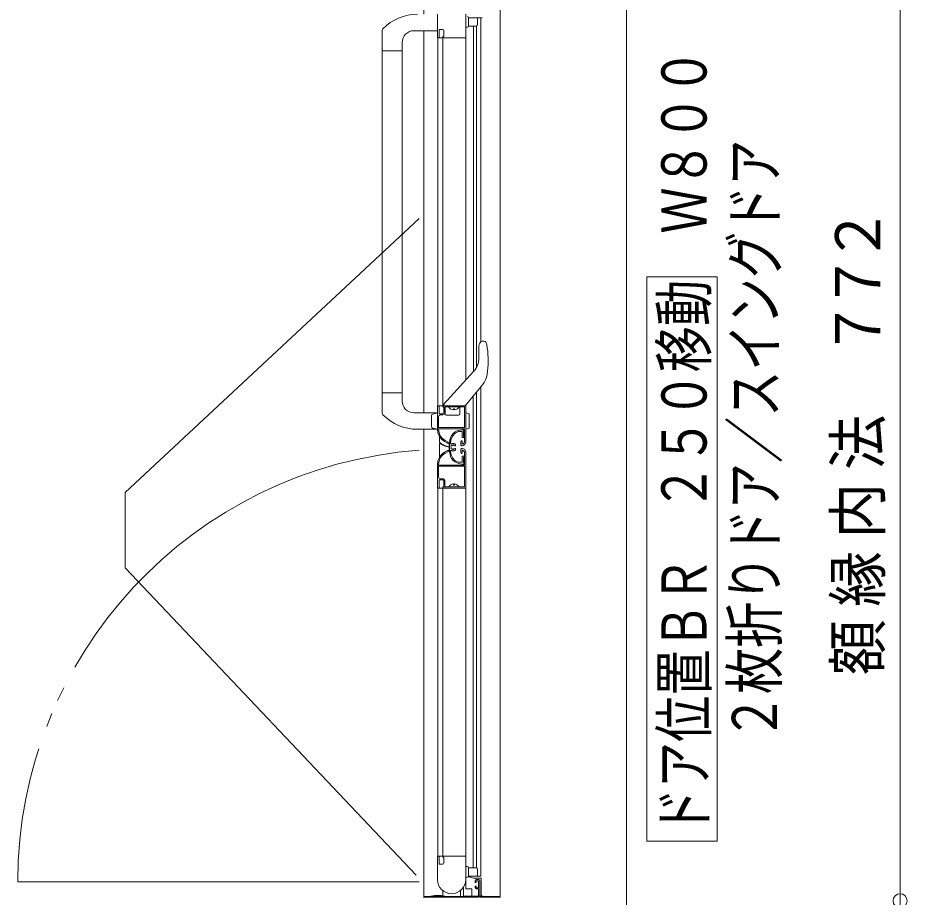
# Model space of a CAD drawing. Units: millimetres on the paper. Extents: x -305 to 305, y -152 to 152.
# Drawn here: x -100.69 to -62.88, y -1.58 to 35.82 of the extents above; entities that cross this region are included whole.
import ezdxf
from ezdxf.enums import TextEntityAlignment as Align

# ---------------------------------------------------------------- set-up
doc = ezdxf.new("R2010")
doc.units = ezdxf.units.MM
doc.linetypes.add('LONG_DOUBLE_CHAIN', pattern=[21.8, 18, -1, 0.6, -0.6, 0.6, -1])
doc.layers.add('0-0_0', color=7, linetype='Continuous', lineweight=9)
doc.layers.add('0-1_VIEW0001', color=7, linetype='Continuous', lineweight=9)
doc.styles.add('ＭＳ ゴシック', font='')
doc.styles.get('ＭＳ ゴシック').set_extended_font_data('MS Gothic')

# ---------------------------------------------------------------- blocks, each defined once
blk = doc.blocks.new('_ORIGIN')
at = {"layer": '0-0_0'}
blk.add_line((0, 0), (-1, 0), dxfattribs=at)
blk.add_circle((0, 0), 0.5, dxfattribs=at)

msp = doc.modelspace()

# ---------------------------------------------------------------- linework, layer by layer
at = {"layer": '0-1_VIEW0001'}
for p, q in [((-74.809, -2.727), (-74.809, 37.872)), ((-82.849, 35.971), (-82.849, 34.986)), ((-81.649, 35.971), (-81.649, 20.408)), ((-63.184, -1.129), (-63.184, 36.271)), ((-81.524, 35.471), (-81.524, 35.821)), ((-81.199, 35.821), (-81.524, 35.821)), ((-81.052, 35.821), (-81.234, 35.821)), ((-81.149, 35.771), (-81.149, 35.521)), ((-80.954, 35.821), (-81.052, 35.821)), ((-81.007, 22.049), (-81.007, 35.821)), ((-85.199, 35.281), (-85.199, 19.011)), ((-82.849, 35.271), (-83.849, 35.271)), ((-83.434, 35.272), (-83.434, 19.022)), ((-82.784, 35.001), (-82.784, 35.296)), ((-82.759, 35.321), (-82.634, 35.321)), ((-82.584, 35.271), (-82.584, 35.046)), ((-81.574, 35.421), (-81.649, 35.421)), ((-81.199, 35.471), (-81.524, 35.471)), ((-81.324, 20.764), (-81.324, 35.471)), ((-81.184, 20.963), (-81.184, 35.471)), ((-82.834, 34.971), (-81.649, 34.971)), ((-82.834, 19.321), (-82.834, 34.971)), ((-82.834, 34.971), (-82.808, 34.971)), ((-82.795, 34.979), (-82.786, 34.993)), ((-82.624, 35.006), (-82.624, 35.001)), ((-82.624, 34.971), (-82.624, 19.321)), ((-82.622, 34.993), (-82.613, 34.979)), ((-82.601, 34.971), (-81.659, 34.971)), ((-84.349, 34.421), (-85.199, 34.421)), ((-84.349, 34.771), (-84.349, 19.521)), ((-70.955, 24.81), (-73.955, 24.81)), ((-73.955, 0.81), (-73.955, 24.81)), ((-70.955, 0.81), (-70.955, 24.81)), ((-80.943, 22.072), (-80.869, 22.072)), ((-80.757, 21.915), (-80.799, 22.024)), ((-81.09, 21.816), (-81.09, 21.816)), ((-81.09, 21.359), (-81.09, 21.772)), ((-80.754, 21.902), (-80.757, 21.915)), ((-80.734, 21.781), (-80.738, 21.781)), ((-82.444, 19.539), (-81.317, 20.772)), ((-80.746, 20.645), (-80.741, 20.645)), ((-80.935, 20.218), (-81.674, 19.322)), ((-81.011, -0.679), (-81.011, 20.133)), ((-80.939, 20.22), (-80.935, 20.218)), ((-84.349, 19.872), (-85.199, 19.872)), ((-81.328, -0.329), (-81.328, 19.749)), ((-81.188, -0.329), (-81.188, 19.919)), ((-82.849, 19.306), (-82.849, 18.322)), ((-82.808, 19.321), (-82.834, 19.321)), ((-81.659, 19.321), (-82.834, 19.321)), ((-82.786, 19.3), (-82.795, 19.314)), ((-82.784, 18.996), (-82.784, 19.292)), ((-82.624, 19.292), (-82.624, 19.286)), ((-82.613, 19.314), (-82.622, 19.3)), ((-82.574, 19.322), (-82.574, 19.377)), ((-82.561, 19.411), (-82.444, 19.539)), ((-82.524, 18.972), (-82.524, 19.321)), ((-81.942, 19.272), (-81.942, 19.307)), ((-81.899, 19.321), (-81.899, 18.972)), ((-81.649, 19.272), (-81.649, 19.311)), ((-81.649, 17.776), (-81.649, 19.301)), ((-82.849, 19.022), (-83.849, 19.022)), ((-82.849, 19.022), (-83.043, 18.97)), ((-82.634, 18.971), (-82.759, 18.971)), ((-82.614, 18.931), (-82.729, 18.931)), ((-82.584, 19.246), (-82.584, 19.021)), ((-82.539, 19.256), (-82.539, 19.006)), ((-81.709, 19.271), (-82.524, 19.271)), ((-82.474, 18.922), (-81.949, 18.922)), ((-82.17, 19.147), (-82.17, 19.191)), ((-81.699, 18.401), (-81.699, 19.261)), ((-81.649, 19.022), (-81.525, 18.989)), ((-81.499, 18.389), (-81.499, 18.955)), ((-83.099, 18.447), (-83.099, 18.897)), ((-82.804, 18.856), (-82.804, 18.406)), ((-83.702, 18.322), (-82.849, 18.322)), ((-83.434, 18.322), (-83.434, -1.554)), ((-82.849, 18.322), (-83.043, 18.374)), ((-82.804, 18.32), (-82.804, 18.331)), ((-82.789, 18.391), (-81.709, 18.391)), ((-82.789, 18.346), (-81.714, 18.346)), ((-81.813, 18.226), (-81.955, 18.226)), ((-81.803, 18.301), (-81.723, 18.301)), ((-81.798, 17.986), (-81.798, 18.211)), ((-81.748, 18.236), (-81.748, 18.036)), ((-81.723, 18.251), (-81.733, 18.251)), ((-81.708, 18.286), (-81.708, 18.266)), ((-81.699, 18.331), (-81.699, 17.791)), ((-81.644, 18.323), (-81.525, 18.355)), ((-82.769, 18.022), (-82.769, 17.79)), ((-82.549, 17.801), (-82.419, 17.725)), ((-82.426, 17.781), (-82.527, 17.839)), ((-81.854, 17.798), (-81.854, 17.646)), ((-81.804, 17.716), (-81.804, 17.768)), ((-81.728, 17.971), (-81.783, 17.971)), ((-81.733, 18.021), (-81.728, 18.021)), ((-81.713, 18.006), (-81.713, 17.986)), ((-82.769, 17.121), (-82.769, 17.572)), ((-82.759, 17.603), (-82.759, 17.709)), ((-82.549, 17.342), (-82.419, 17.417)), ((-82.413, 17.727), (-82.364, 17.727)), ((-82.413, 17.416), (-82.364, 17.416)), ((-82.349, 17.711), (-82.349, 17.595)), ((-82.349, 17.431), (-82.349, 17.55)), ((-82.343, 17.381), (-82.343, 17.761)), ((-82.293, 17.761), (-82.293, 17.736)), ((-82.293, 17.761), (-82.293, 17.755)), ((-82.293, 17.755), (-82.293, 17.725)), ((-82.293, 17.397), (-82.293, 17.381)), ((-82.293, 17.397), (-82.293, 17.383)), ((-82.098, 17.619), (-82.105, 17.619)), ((-82.105, 17.504), (-82.098, 17.504)), ((-82.078, 17.681), (-82.078, 17.639)), ((-82.078, 17.484), (-82.078, 17.441)), ((-81.854, 17.326), (-81.854, 17.476)), ((-81.829, 17.621), (-81.799, 17.621)), ((-81.829, 17.501), (-81.799, 17.501)), ((-81.804, 17.406), (-81.804, 17.355)), ((-82.426, 17.362), (-82.527, 17.303)), ((-81.798, 16.931), (-81.798, 17.156)), ((-81.783, 17.171), (-81.728, 17.171)), ((-81.748, 17.106), (-81.748, 16.906)), ((-81.728, 17.121), (-81.733, 17.121)), ((-81.713, 17.156), (-81.713, 17.136)), ((-81.699, 17.331), (-81.699, 16.811)), ((-81.649, -0.829), (-81.649, 17.347)), ((-82.849, 15.836), (-82.849, 16.823)), ((-82.804, 16.823), (-82.804, 16.811)), ((-82.804, 16.286), (-82.804, 16.736)), ((-82.789, 16.796), (-81.714, 16.796)), ((-82.789, 16.751), (-81.709, 16.751)), ((-81.955, 16.916), (-81.813, 16.916)), ((-81.723, 16.841), (-81.803, 16.841)), ((-81.733, 16.891), (-81.723, 16.891)), ((-81.708, 16.876), (-81.708, 16.856)), ((-81.699, 16.741), (-81.699, 15.881)), ((-82.784, 16.146), (-82.784, 15.851)), ((-82.634, 16.171), (-82.759, 16.171)), ((-82.614, 16.211), (-82.729, 16.211)), ((-82.584, 15.896), (-82.584, 16.121)), ((-82.539, 15.886), (-82.539, 16.136)), ((-82.17, 15.996), (-82.17, 15.951)), ((-82.834, 15.821), (-81.649, 15.821)), ((-82.834, 15.821), (-82.834, 0.171)), ((-82.808, 15.821), (-82.834, 15.821)), ((-82.786, 15.843), (-82.795, 15.829)), ((-82.624, 15.851), (-82.624, 15.856)), ((-82.624, 0.171), (-82.624, 15.821)), ((-82.613, 15.829), (-82.622, 15.843)), ((-81.659, 15.821), (-82.601, 15.821)), ((-81.709, 15.871), (-82.524, 15.871)), ((-70.955, 0.81), (-73.955, 0.81)), ((-82.849, -0.829), (-82.849, 0.171)), ((-82.849, -0.829), (-82.849, 0.156)), ((-82.834, 0.171), (-81.649, 0.171)), ((-82.834, 0.171), (-82.808, 0.171)), ((-82.795, 0.164), (-82.786, 0.15)), ((-82.784, 0.142), (-82.784, -0.154)), ((-82.624, 0.136), (-82.624, 0.142)), ((-82.622, 0.15), (-82.613, 0.164)), ((-82.601, 0.171), (-81.659, 0.171)), ((-82.584, -0.129), (-82.584, 0.096)), ((-81.789, 0.171), (-81.649, 0.171)), ((-82.759, -0.179), (-82.634, -0.179)), ((-81.574, -0.279), (-81.649, -0.279)), ((-81.524, -0.329), (-81.524, -0.679)), ((-81.199, -0.329), (-81.524, -0.329)), ((-81.649, -0.729), (-81.574, -0.729)), ((-81.649, -0.729), (-81.649, -0.829)), ((-81.011, -0.679), (-81.524, -0.679)), ((-81.149, -0.629), (-81.149, -0.379)), ((-81.249, -0.944), (-81.249, -0.879)), ((-81.249, -1.179), (-81.249, -1.124)), ((-81.214, -0.959), (-81.234, -0.959)), ((-81.234, -1.109), (-81.214, -1.109)), ((-81.199, -0.829), (-81.099, -0.829)), ((-81.199, -0.899), (-81.199, -0.944)), ((-81.199, -1.124), (-81.199, -1.169)), ((-81.114, -0.884), (-81.184, -0.884)), ((-81.099, -1.169), (-81.099, -0.899)), ((-81.049, -1.564), (-81.049, -0.879)), ((-80.987, -1.529), (-80.987, -0.804)), ((-82.624, -1.504), (-82.624, -1.297)), ((-81.874, -1.504), (-81.874, -1.297)), ((-81.748, -1.153), (-81.748, -1.519)), ((-81.114, -1.229), (-81.199, -1.229)), ((-81.184, -1.184), (-81.114, -1.184)), ((-81.099, -1.564), (-81.099, -1.244)), ((-80.184, -1.554), (-83.434, -1.554)), ((-83.409, -1.579), (-81.114, -1.579)), ((-83.134, -1.579), (-83.134, -1.558)), ((-81.924, -1.554), (-82.574, -1.554)), ((-82.534, -1.579), (-82.534, -1.558)), ((-81.733, -1.529), (-81.41, -1.529)), ((-81.41, -1.529), (-81.382, -1.529)), ((-81.382, -1.519), (-81.382, -1.529)), ((-81.382, -1.529), (-81.372, -1.529)), ((-81.352, -1.529), (-81.372, -1.529)), ((-81.187, -1.529), (-81.352, -1.529)), ((-81.352, -1.554), (-80.977, -1.554)), ((-81.187, -1.529), (-81.183, -1.529)), ((-81.187, -1.529), (-81.177, -1.529)), ((-81.183, -1.529), (-81.129, -1.529)), ((-81.177, -1.529), (-81.102, -1.529)), ((-81.129, -1.529), (-81.125, -1.529)), ((-81.125, -1.529), (-81.027, -1.529)), ((-81.102, -1.529), (-81.062, -1.529)), ((-81.034, -1.579), (-80.199, -1.579)), ((-81.027, -1.529), (-81.002, -1.529)), ((-80.987, -1.529), (-81.002, -1.529)), ((-80.952, -1.554), (-80.977, -1.554)), ((-80.967, -1.514), (-80.967, -1.529))]:
    msp.add_line(p, q, dxfattribs=at)
at = {"layer": '0-1_VIEW0001', "linetype": 'LONG_DOUBLE_CHAIN'}
for p, q in [((-96.121, 15.626), (-83.634, 27.28)), ((-96.121, 15.626), (-96.121, 12.435)), ((-96.121, 12.435), (-83.634, -0.766)), ((-100.687, -0.928), (-83.634, -0.928))]:
    msp.add_line(p, q, dxfattribs=at)
at = {"layer": '0-1_VIEW0001'}
for points in [[(-80.184, -1.554), (-80.184, 36.696), (-83.434, 36.696), (-83.434, 35.972)], [(-82.784, 35.296), (-82.777, 35.314), (-82.759, 35.321)], [(-82.634, 35.321), (-82.599, 35.307), (-82.584, 35.271)], [(-82.849, 34.986), (-82.845, 34.976), (-82.834, 34.971)], [(-82.808, 34.971), (-82.8, 34.973), (-82.795, 34.979)], [(-82.786, 34.993), (-82.785, 34.997), (-82.784, 35.001)], [(-82.584, 35.046), (-82.591, 35.029), (-82.609, 35.021), (-82.62, 35.017), (-82.624, 35.006)], [(-82.624, 35.001), (-82.623, 34.997), (-82.622, 34.993)], [(-82.613, 34.979), (-82.608, 34.973), (-82.601, 34.971)], [(-80.757, 21.915), (-80.757, 21.912), (-80.754, 21.896), (-80.75, 21.866), (-80.744, 21.827), (-80.738, 21.781)], [(-82.834, 19.321), (-82.845, 19.317), (-82.849, 19.306)], [(-82.795, 19.314), (-82.8, 19.32), (-82.808, 19.321)], [(-82.784, 19.292), (-82.785, 19.296), (-82.786, 19.3)], [(-82.622, 19.3), (-82.623, 19.296), (-82.624, 19.292)], [(-82.624, 19.286), (-82.62, 19.276), (-82.609, 19.271), (-82.591, 19.264), (-82.584, 19.246)], [(-82.601, 19.321), (-82.608, 19.32), (-82.613, 19.314)], [(-81.649, 19.311), (-81.652, 19.319), (-81.659, 19.321)], [(-82.729, 18.931), (-82.782, 18.909), (-82.804, 18.856)], [(-82.759, 18.971), (-82.777, 18.979), (-82.784, 18.996)], [(-82.584, 19.021), (-82.599, 18.986), (-82.634, 18.971)], [(-82.539, 19.006), (-82.561, 18.953), (-82.614, 18.931)], [(-82.524, 19.271), (-82.535, 19.267), (-82.539, 19.256)], [(-82.128, 19.147), (-82.128, 19.191), (-82.17, 19.191)], [(-81.699, 19.261), (-81.702, 19.269), (-81.709, 19.271)], [(-82.849, 18.32), (-82.827, 18.165), (-82.769, 18.02), (-82.672, 17.897), (-82.549, 17.801)], [(-82.804, 18.406), (-82.8, 18.396), (-82.789, 18.391)], [(-82.804, 18.331), (-82.8, 18.342), (-82.789, 18.346)], [(-82.527, 17.839), (-82.641, 17.929), (-82.73, 18.043), (-82.784, 18.177), (-82.804, 18.32)], [(-82.343, 17.761), (-82.313, 17.917), (-82.249, 18.062), (-82.185, 18.143), (-82.103, 18.207), (-82.009, 18.254), (-81.803, 18.301)], [(-81.955, 18.226), (-81.957, 18.226), (-81.96, 18.226), (-82.095, 18.158), (-82.201, 18.047), (-82.267, 17.91), (-82.293, 17.761)], [(-81.798, 18.211), (-81.802, 18.222), (-81.813, 18.226)], [(-81.733, 18.251), (-81.744, 18.247), (-81.748, 18.236)], [(-81.723, 18.301), (-81.712, 18.297), (-81.708, 18.286)], [(-81.708, 18.266), (-81.712, 18.256), (-81.723, 18.251)], [(-81.709, 18.391), (-81.702, 18.394), (-81.699, 18.401)], [(-82.419, 17.725), (-82.374, 17.748), (-82.413, 17.78), (-82.42, 17.779), (-82.426, 17.781)], [(-81.799, 17.621), (-81.741, 17.635), (-81.692, 17.667), (-81.649, 17.775)], [(-81.783, 17.971), (-81.794, 17.976), (-81.798, 17.986)], [(-81.748, 18.036), (-81.744, 18.026), (-81.733, 18.021)], [(-81.728, 18.021), (-81.717, 18.017), (-81.713, 18.006)], [(-81.713, 17.986), (-81.717, 17.976), (-81.728, 17.971)], [(-82.419, 17.417), (-82.374, 17.395), (-82.413, 17.363), (-82.42, 17.364), (-82.426, 17.362)], [(-82.078, 17.639), (-82.084, 17.625), (-82.098, 17.619)], [(-82.098, 17.504), (-82.084, 17.498), (-82.078, 17.484)], [(-81.854, 17.646), (-81.847, 17.629), (-81.829, 17.621)], [(-81.854, 17.476), (-81.847, 17.494), (-81.829, 17.501)], [(-81.785, 17.692), (-81.797, 17.699), (-81.804, 17.716)], [(-81.785, 17.43), (-81.797, 17.424), (-81.804, 17.406)], [(-81.799, 17.501), (-81.741, 17.488), (-81.692, 17.456), (-81.649, 17.347)], [(-82.849, 16.823), (-82.827, 16.978), (-82.769, 17.123), (-82.672, 17.246), (-82.549, 17.342)], [(-82.527, 17.303), (-82.641, 17.214), (-82.73, 17.1), (-82.784, 16.966), (-82.804, 16.823)], [(-81.803, 16.841), (-81.958, 16.871), (-82.103, 16.936), (-82.185, 17), (-82.249, 17.081), (-82.296, 17.176), (-82.343, 17.381)], [(-82.293, 17.381), (-82.267, 17.233), (-82.201, 17.096), (-82.095, 16.985), (-81.96, 16.917), (-81.957, 16.917), (-81.955, 16.916)], [(-81.798, 17.156), (-81.794, 17.167), (-81.783, 17.171)], [(-81.733, 17.121), (-81.744, 17.117), (-81.748, 17.106)], [(-81.728, 17.171), (-81.717, 17.167), (-81.713, 17.156)], [(-81.713, 17.136), (-81.717, 17.126), (-81.728, 17.121)], [(-82.804, 16.811), (-82.8, 16.801), (-82.789, 16.796)], [(-82.804, 16.736), (-82.8, 16.747), (-82.789, 16.751)], [(-81.813, 16.916), (-81.802, 16.921), (-81.798, 16.931)], [(-81.748, 16.906), (-81.744, 16.896), (-81.733, 16.891)], [(-81.723, 16.891), (-81.712, 16.887), (-81.708, 16.876)], [(-81.708, 16.856), (-81.712, 16.846), (-81.723, 16.841)], [(-81.709, 16.751), (-81.702, 16.749), (-81.699, 16.741)], [(-82.729, 16.211), (-82.782, 16.233), (-82.804, 16.286)], [(-82.759, 16.171), (-82.777, 16.164), (-82.784, 16.146)], [(-82.584, 16.121), (-82.599, 16.157), (-82.634, 16.171)], [(-82.624, 15.856), (-82.62, 15.867), (-82.609, 15.871), (-82.591, 15.879), (-82.584, 15.896)], [(-82.539, 16.136), (-82.561, 16.189), (-82.614, 16.211)], [(-82.524, 15.871), (-82.535, 15.876), (-82.539, 15.886)], [(-82.128, 15.996), (-82.128, 15.951), (-82.17, 15.951)], [(-81.699, 15.881), (-81.702, 15.874), (-81.709, 15.871)], [(-82.834, 15.821), (-82.845, 15.826), (-82.849, 15.836)], [(-82.795, 15.829), (-82.8, 15.823), (-82.808, 15.821)], [(-82.784, 15.851), (-82.785, 15.847), (-82.786, 15.843)], [(-82.622, 15.843), (-82.623, 15.847), (-82.624, 15.851)], [(-82.601, 15.821), (-82.608, 15.823), (-82.613, 15.829)], [(-82.849, 0.156), (-82.845, 0.167), (-82.834, 0.171)], [(-82.808, 0.171), (-82.8, 0.17), (-82.795, 0.164)], [(-82.786, 0.15), (-82.785, 0.146), (-82.784, 0.142)], [(-82.624, 0.142), (-82.623, 0.146), (-82.622, 0.15)], [(-82.584, 0.096), (-82.591, 0.114), (-82.609, 0.121), (-82.62, 0.126), (-82.624, 0.136)], [(-82.613, 0.164), (-82.608, 0.17), (-82.601, 0.171)], [(-82.784, -0.154), (-82.777, -0.171), (-82.759, -0.179)], [(-82.634, -0.179), (-82.599, -0.164), (-82.584, -0.129)], [(-81.382, -1.519), (-81.382, -1.229), (-81.642, -1.229), (-81.642, -0.729)], [(-81.535, -0.706), (-81.521, -0.709), (-81.497, -0.716), (-81.472, -0.722), (-81.446, -0.729)], [(-81.027, -0.764), (-81.311, -0.764), (-81.446, -0.729)], [(-81.249, -0.879), (-81.234, -0.843), (-81.199, -0.829)], [(-81.234, -0.959), (-81.245, -0.954), (-81.249, -0.944)], [(-81.249, -1.124), (-81.245, -1.113), (-81.234, -1.109)], [(-81.199, -0.944), (-81.203, -0.954), (-81.214, -0.959)], [(-81.214, -1.109), (-81.203, -1.113), (-81.199, -1.124)], [(-81.184, -0.884), (-81.195, -0.888), (-81.199, -0.899)], [(-81.099, -0.899), (-81.103, -0.888), (-81.114, -0.884)], [(-81.099, -0.829), (-81.064, -0.843), (-81.049, -0.879)], [(-81.199, -1.229), (-81.234, -1.214), (-81.249, -1.179)], [(-81.199, -1.169), (-81.195, -1.179), (-81.184, -1.184)], [(-81.114, -1.184), (-81.103, -1.179), (-81.099, -1.169)], [(-81.099, -1.244), (-81.103, -1.233), (-81.114, -1.229)], [(-83.434, -1.604), (-83.427, -1.586), (-83.409, -1.579)], [(-81.114, -1.579), (-81.103, -1.574), (-81.099, -1.564)], [(-81.049, -1.564), (-81.045, -1.574), (-81.034, -1.579)], [(-80.967, -1.514), (-80.964, -1.516), (-80.962, -1.519), (-80.959, -1.522), (-80.957, -1.524), (-80.955, -1.526), (-80.953, -1.527), (-80.953, -1.528), (-80.952, -1.529)], [(-80.199, -1.579), (-80.188, -1.583), (-80.184, -1.594)]]:
    msp.add_lwpolyline(points, dxfattribs=at)
for centre, radius, start, end in [((-83.702, 33.921), 2.05, 90, 135.7799), ((-81.574, 35.821), 0.05, 0, 90), ((-81.199, 35.771), 0.05, 0, 90), ((-85.099, 35.281), 0.1, 135.7799, 180), ((-83.849, 34.771), 0.5, 90, 180), ((-81.574, 35.471), 0.05, 270, 0), ((-81.199, 35.521), 0.05, 270, 0), ((-80.741, 21.825), 0.35, 144.184, 181.096), ((-80.943, 21.972), 0.1, 90, 144.184), ((-80.869, 21.997), 0.075, 20.9739, 90), ((-82.136, 21.816), 1.045, 359.9965, 0.4865), ((-80.744, 21.825), 0.346, 179.9707, 180.7402), ((-58.075, 21.823), 23.015, 180.0166, 180.1273), ((-84.362, 21.238), 3.669, 350.6984, 8.5184), ((-81.956, 21.357), 0.867, 317.5638, 0.1113), ((-81.63, 20.79), 0.9, 320.4857, 350.6984), ((-83.849, 19.522), 0.5, 180, 270), ((-82.524, 19.377), 0.05, 137.5638, 180), ((-81.927, 19.307), 0.015, 90, 180), ((-85.099, 19.012), 0.1, 180, 224.2201), ((-83.702, 20.372), 2.05, 224.2201, 270), ((-83.024, 18.897), 0.075, 105, 180), ((-82.474, 18.972), 0.05, 180, 270), ((-82.348, 19.258), 0.0137, 90, 217.7141), ((-82.149, 19.411), 0.265, 217.7141, 265.4006), ((-82.149, 19.411), 0.265, 274.5994, 322.2859), ((-81.95, 19.258), 0.0137, 322.2859, 90), ((-81.949, 18.972), 0.05, 270, 0), ((-81.534, 18.955), 0.035, 0, 75), ((-83.024, 18.447), 0.075, 180, 255), ((-81.714, 18.331), 0.015, 0, 90), ((-81.534, 18.389), 0.035, 285, 0), ((-82.719, 17.79), 0.05, 180, 230.5544), ((-81.775, 17.737), 0.1, 137.8251, 142.6611), ((-81.789, 17.759), 0.075, 115.6641, 142.3812), ((-81.818, 17.814), 0.0125, 47.5395, 107.9146), ((-81.833, 17.798), 0.035, 16.4181, 47.2707), ((-81.789, 17.769), 0.015, 144.81, 184.9839), ((-81.838, 17.795), 0.04, 335.1989, 18.7354), ((-81.799, 17.791), 0.1, 278.1445, 0), ((-82.719, 17.572), 0.05, 148.7408, 180), ((-82.744, 17.709), 0.015, 52.6172, 180), ((-82.249, 18.362), 0.79, 230.5544, 261.4693), ((-82.249, 18.356), 0.8, 232.6172, 261.8909), ((-82.364, 17.595), 0.015, 261.4693, 0), ((-82.364, 17.712), 0.015, 0, 90), ((-82.364, 17.431), 0.015, 270, 0), ((-82.364, 17.55), 0.015, 0, 81.8909), ((-82.268, 17.726), 0.025, 182.159, 210.3632), ((-82.278, 17.397), 0.015, 156.7117, 180.1135), ((-82.268, 17.396), 0.025, 149.6368, 163.3784), ((-82.271, 17.721), 0.02, 201.0287, 250.5831), ((-82.271, 17.401), 0.02, 109.4169, 158.9713), ((-82.244, 17.604), 0.0365, 69.0791, 221.972), ((-82.244, 17.518), 0.0365, 137.1857, 295.4671), ((-82.273, 17.716), 0.015, 252.4215, 270.691), ((-82.273, 17.406), 0.015, 89.309, 107.5785), ((-82.281, 17.851), 0.15, 273.1076, 285.4402), ((-82.183, 17.562), 0.09, 168.7454, 192.8549), ((-82.281, 17.271), 0.15, 74.5598, 86.8924), ((-82.162, 17.469), 0.25, 100.9554, 108.3789), ((-82.162, 17.653), 0.25, 251.6211, 259.0446), ((-82.183, 17.562), 0.09, 91.7562, 122.3056), ((-82.183, 17.562), 0.09, 239.7979, 267.5889), ((-82.171, 17.596), 0.125, 77.5985, 108.0436), ((-82.171, 17.527), 0.125, 251.9564, 282.4015), ((-82.17, 17.483), 0.02, 211.6618, 347.2628), ((-82.17, 17.64), 0.02, 17.6173, 143.1076), ((-82.183, 17.562), 0.09, 42.9462, 68.9687), ((-82.183, 17.562), 0.09, 291.3357, 316.5268), ((-82.181, 17.572), 0.15, 46.449, 75.5472), ((-82.181, 17.55), 0.15, 284.4529, 313.551), ((-82.104, 17.639), 0.02, 228.9668, 267.6173), ((-82.106, 17.484), 0.02, 85.9761, 124.6266), ((-81.799, 17.331), 0.1, 0, 81.8555), ((-81.775, 17.387), 0.1, 217.3389, 222.1749), ((-81.789, 17.366), 0.075, 217.6188, 244.3359), ((-81.818, 17.31), 0.0125, 252.0854, 312.4605), ((-81.833, 17.327), 0.035, 312.7293, 343.5819), ((-81.789, 17.355), 0.015, 175.0161, 215.19), ((-81.838, 17.33), 0.04, 341.2646, 24.8011), ((-81.714, 16.811), 0.015, 270, 0), ((-82.348, 15.885), 0.0137, 142.2859, 270), ((-82.149, 15.731), 0.265, 94.5994, 142.2859), ((-82.149, 15.731), 0.265, 37.7141, 85.4006), ((-81.95, 15.885), 0.0137, 270, 37.7141), ((-82.574, 15.871), 0.05, 270, 0), ((-81.574, -0.329), 0.05, 0, 90), ((-81.199, -0.379), 0.05, 0, 90), ((-81.574, -0.679), 0.05, 270, 0), ((-81.199, -0.629), 0.05, 270, 0), ((-82.249, -0.829), 0.6, 180, 0), ((-81.027, -0.804), 0.04, 0, 90), ((-82.834, -2.807), 1.303, 77.576, 102.424), ((-82.574, -1.504), 0.05, 180, 270), ((-81.924, -1.504), 0.05, 270, 0), ((-83.109, -1.558), 0.025, 102.424, 180), ((-83.067, -1.594), 0.015, 0, 90), ((-82.602, -1.594), 0.015, 90, 180), ((-82.559, -1.558), 0.025, 0, 77.576), ((-81.738, -1.519), 0.01, 180, 270), ((-81.352, -1.529), 0.025, 180, 270), ((-80.977, -1.529), 0.01, 180, 270), ((-80.977, -1.529), 0.01, 270, 0), ((-80.977, -1.529), 0.025, 270, 0)]:
    msp.add_arc(centre, radius, start, end, dxfattribs=at)
at = {"layer": '0-1_VIEW0001', "linetype": 'LONG_DOUBLE_CHAIN'}
msp.add_arc((-82.279, -0.928), 18.408, 94.2216, 180, dxfattribs=at)

# ---------------------------------------------------------------- block references
at = {"layer": '0-1_VIEW0001', "xscale": 0.6, "yscale": 0.6}
for rotation in [270, 90]:
    msp.add_blockref('_ORIGIN', (-63.184, -1.729), dxfattribs=dict(at, rotation=rotation))

# ---------------------------------------------------------------- texts
at = {"layer": '0-1_VIEW0001', "style": 'ＭＳ ゴシック'}
for s, width, p in [('ドア位置ＢＲ\u3000２５０移動\u3000Ｗ８００', 0.75, (-70.835, 1.095)), ('２枚折りドア／スイングドア', 0.75, (-67.838, 5.095)), ('２', 0.9, (-63.45, 25.405)), ('７', 0.9, (-63.45, 23.417)), ('７', 0.9, (-63.45, 21.429)), ('法', 0.9, (-63.45, 16.589)), ('内', 0.9, (-63.45, 13.681)), ('縁', 0.9, (-63.45, 10.773)), ('額', 0.9, (-63.45, 7.865))]:
    msp.add_text(s, height=1.921, rotation=90, dxfattribs=dict(at, width=width)).set_placement(p, align=Align.BOTTOM_LEFT)

doc.saveas('drawing.dxf')
